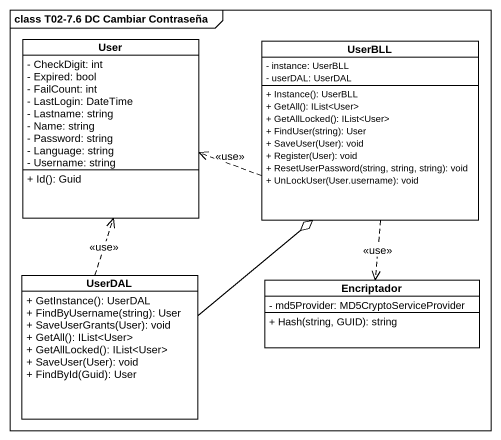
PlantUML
@startuml
mainframe class T02-7.6 DC Cambiar Contraseña
hide circle
hide empty members
skinparam classAttributeIconSize 0
class User {
  - CheckDigit: int
  - Expired: bool
  - FailCount: int
  - LastLogin: DateTime
  - Lastname: string
  - Name: string
  - Password: string
  - Language: string
  - Username: string
  + Id(): Guid
}
class UserBLL {
  - instance: UserBLL
  - userDAL: UserDAL
  + Instance(): UserBLL
  + GetAll(): IList<User>
  + GetAllLocked(): IList<User>
  + FindUser(string): User
  + SaveUser(User): void
  + Register(User): void
  + ResetUserPassword(string, string, string): void
  + UnLockUser(User.username): void
}
class UserDAL {
  + GetInstance(): UserDAL
  + FindByUsername(string): User
  + SaveUserGrants(User): void
  + GetAll(): IList<User>
  + GetAllLocked(): IList<User>
  + SaveUser(User): void
  + FindById(Guid): User
}
class Encriptador {
  - md5Provider: MD5CryptoServiceProvider
  + Hash(string, GUID): string
}
UserBLL .left.> User : <<use>>
UserBLL ..> Encriptador : <<use>>
UserDAL .up.> User : <<use>>
UserDAL -up-o UserBLL
@enduml
